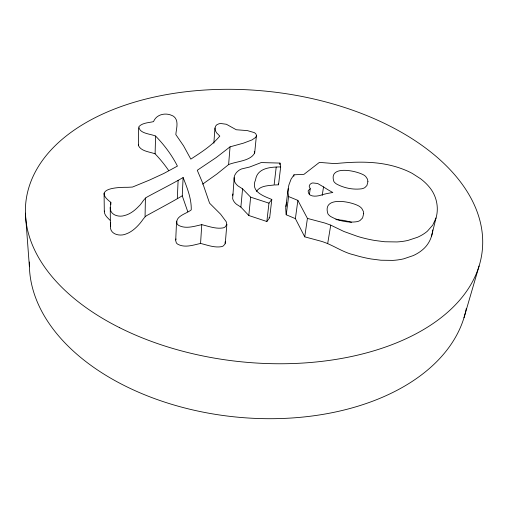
<?xml version="1.0" encoding="UTF-8"?>
<svg xmlns="http://www.w3.org/2000/svg" width="508" height="508" viewBox="0 0 508 508"><rect width="100%" height="100%" fill="white"/><g stroke="black" fill="none" stroke-linecap="round" stroke-linejoin="round"><path stroke-width="0.76" d="M110.249 207.575L110.814 202.317C92.647 188.779 116.402 187.204 126.917 187.306A39.548 21.85 0.8 0 0 128.562 187.261L132.499 187.052L149.479 180.08L163.735 173.507L177.419 166.11A313.747 173.057 -8.5 0 0 155.562 136.042C150.47 133.769 139.109 133.725 138.9 126.594C142.558 122.733 148.641 122.79 153.518 121.634C156.394 114.319 165.417 112.382 172.047 115.532A10.033 5.175 2.6 0 1 173.723 116.421C179.235 120.656 176.225 128.822 175.838 134.595L183.553 145.828L190.824 159.118C201.124 152.375 211.849 145.663 219.786 136.087A59.646 30.74 6.2 0 1 218.103 134.334C214.503 131.699 213.43 125.222 218.719 123.882A6.077 3.169 4.5 0 1 220.732 123.495L226.365 124.263L236.271 129.75L247.371 130.6L254.171 132.569A6.902 3.632 5.5 0 1 255.257 133.318A6.668 3.512 5.5 0 1 256.121 134.353L256.413 135.75L255.797 137.319L252.006 139.916L243.44 143.161L230.054 146.844L216.287 157.499L197.263 170.282L202.54 182.715L209.575 203.168L220.624 214.217L226.231 221.742L226.835 224.638L224.955 227.095A6.274 3.785 4.4 0 1 222.999 227.914C215.792 229.108 208.674 226.295 201.765 224.657C194.424 226.212 186.08 229.171 178.899 225.514A7.106 4.28 2.8 0 1 177.159 223.99C174.574 216.065 186.722 213.741 191.243 209.861C191.548 198.59 187.16 187.852 183.115 177.54C171.717 184.144 159.944 190.036 148.361 196.304C143.751 198.139 142.221 203.422 138.563 206.515C134.671 210.566 130.004 214.192 124.447 215.557C118.631 217.456 109.836 214.954 110.249 207.575L110.401 226.416C109.976 234.575 120.123 236.639 126.149 233.928C131.724 231.908 136.22 227.774 140.018 223.336C142.786 220.218 144.475 216.071 148.609 214.547C159.836 208.331 171.215 202.387 182.251 195.815L183.115 177.54M110.401 226.416L110.687 222.542M168.542 170.364A308.693 174.631 -9 0 0 155.105 153.835C149.587 151.74 141.199 151.447 138.386 145.491L138.614 127.768M145.066 216.573L145.415 197.936M155.111 153.835L155.569 136.042M256.419 135.509L254.673 153.003C250.393 161.239 236.398 161.246 228.613 164.579L216.986 173.958L202.667 184.118M177.317 198.634L178.118 180.308M225.196 241.732L225.038 243.961L223.412 245.84A6.179 3.829 4.4 0 1 221.482 246.672C214.389 247.904 207.372 245.072 200.565 243.44C193.351 245.034 185.102 248.044 178.041 244.367A7.004 4.331 2.6 0 1 176.327 242.837L175.692 240.589L176.574 221.132M200.565 243.44L201.765 224.657M213.868 143.231L214.916 128.01M228.613 164.579L230.054 146.844M225.273 243.357L226.835 224.638M280.676 166.922C270.961 167.011 257.302 167.691 255.549 179.851C250.304 191.554 263.43 196.037 271.805 199.454L269.672 217.761L266.859 221.513L248.806 215.506L240.875 207.099L236.436 204.222A19.609 11.366 5.8 0 1 232.651 198.488L234.283 176.752A30.759 17.348 6.2 0 1 234.906 174.923L236.442 172.498L238.684 170.504A19.393 10.903 5.8 0 1 241.618 168.935L249.587 167.037L261.207 162.566L280.01 163.074L280.676 166.922L278.53 184.791L274.733 184.982M240.875 207.099L242.576 188.843L238.074 185.985A19.888 11.22 5.8 0 1 234.22 180.315L234.112 177.667M138.386 145.491L138.671 144.304M248.806 215.506L250.641 197.167L242.576 188.843M266.859 221.513L268.967 203.156L271.805 199.454M256.464 191.421C260.21 185.623 268.021 185.738 274.11 185.007L276.206 167.126M279.825 164.624L280.01 163.074M432.721 229.914C432.143 237.388 428.631 244.589 422.916 249.466A61.519 35.789 10.9 0 1 413.245 255.594L403.714 258.832A50.267 29.4 11.3 0 1 392.919 260.388L380.917 260.229L371.17 258.985A78.359 44.818 11 0 1 354.222 254.94C342.29 252.298 332.467 244.462 320.84 241.173L304.73 236.836L295.383 218.631L297.879 200.387L288.601 196.552L287.941 192.1L288.512 186.773A119.463 67.024 11.9 0 1 289.001 184.671L291.078 179.14L294.005 174.809L303.968 174.333L319.399 162.389L334.943 163.62C357.67 161.379 381.102 160.738 402.888 169.164A49.505 27.394 10.8 0 1 412.337 173.444L420.643 178.803A61.468 34.309 10.6 0 1 429.076 186.785C436.378 195.193 439.153 207.239 436.048 217.951L431.584 236.023M295.383 218.631L286.239 214.77L286.074 214.186L285.706 208.064L288.226 188.379M286.239 214.77L288.601 196.552M293.802 176.371L294.005 174.809M309.359 194.774L310.236 188.754L309.232 186.411A6.147 3.454 8.3 0 1 309.277 185.96L310.026 184.353L311.423 183.325A4.674 2.623 8.2 0 1 312.89 182.944L317.659 183.496L323.533 186.912A80.093 42.513 10.2 0 0 332.842 192.5A81.242 48.406 11 0 0 321.945 194.793C317.703 196.539 308.064 197.72 308.153 191.059A6.337 3.594 8.3 0 1 308.381 190.475L310.236 188.754M304.73 236.836L307.429 218.408L297.879 200.387M232.556 195.802L232.721 194.881A30.334 17.57 6.2 0 1 232.988 193.942M322.199 195.523L323.533 186.912M285.902 206.502L286.188 204.87A117.773 67.862 12.1 0 1 286.683 202.749L286.791 202.33M327.685 243.573L330.733 225.133L324.917 223.056L307.429 218.408M175.755 239.947L176.009 238.925M104.438 211.042C103.899 214.909 107.613 217.716 109.982 220.218M463.995 317.735L479.095 265.995M436.048 217.951L432.752 225.12L427.342 231.223A62.395 35.344 10.7 0 1 417.576 237.249L407.93 240.43A50.99 29.045 11.1 0 1 396.989 241.941L384.816 241.757L374.917 240.494A79.464 44.247 10.8 0 1 357.708 236.449L343.922 231.489L330.733 225.133M335.851 219.627L343.929 220.389L351.492 222.282M250.641 197.167L268.967 203.156M269.018 217.481L269.672 217.761M182.251 195.815L187.801 211.773M278.327 183.566L278.53 184.791M25.4 213.157L29.4 266.764M254.673 153.003L254.381 151.835A6.579 3.562 5.5 0 0 254.254 151.613M104.07 193.078L104.311 211.766M110.814 202.317L110.833 204.667M466.331 308.381A220.015 139.846 6 0 1 233.686 416.782A220.015 139.846 6 0 1 29.388 262.001M367.925 181.686L366.909 185.534L364.915 187.541A11.227 6.198 9.7 0 1 361.861 188.773C353.263 189.954 344.075 188.112 336.467 183.972A12.186 6.725 9.3 0 1 333.883 181.546C328.244 164.871 355.943 170.434 363.963 175.114A11.881 6.521 9.7 0 1 365.798 176.6L367.494 179.191L367.925 181.686M363.671 213.678L362.579 217.957L360.032 220.504A11.69 6.769 10 0 1 357.302 221.615C348.253 223.088 338.531 220.897 330.6 216.478A12.783 7.404 9.5 0 1 327.908 213.817C322.015 195.853 350.653 201.295 358.985 206.108A12.522 7.207 10 0 1 361.855 208.54L363.391 211.455L363.671 213.678M119.704 327.736A229.489 135.871 6 0 0 481.47 256.191A229.489 135.871 6 0 0 160.953 95.656A229.489 135.871 6 0 0 119.704 327.736"/></g></svg>
